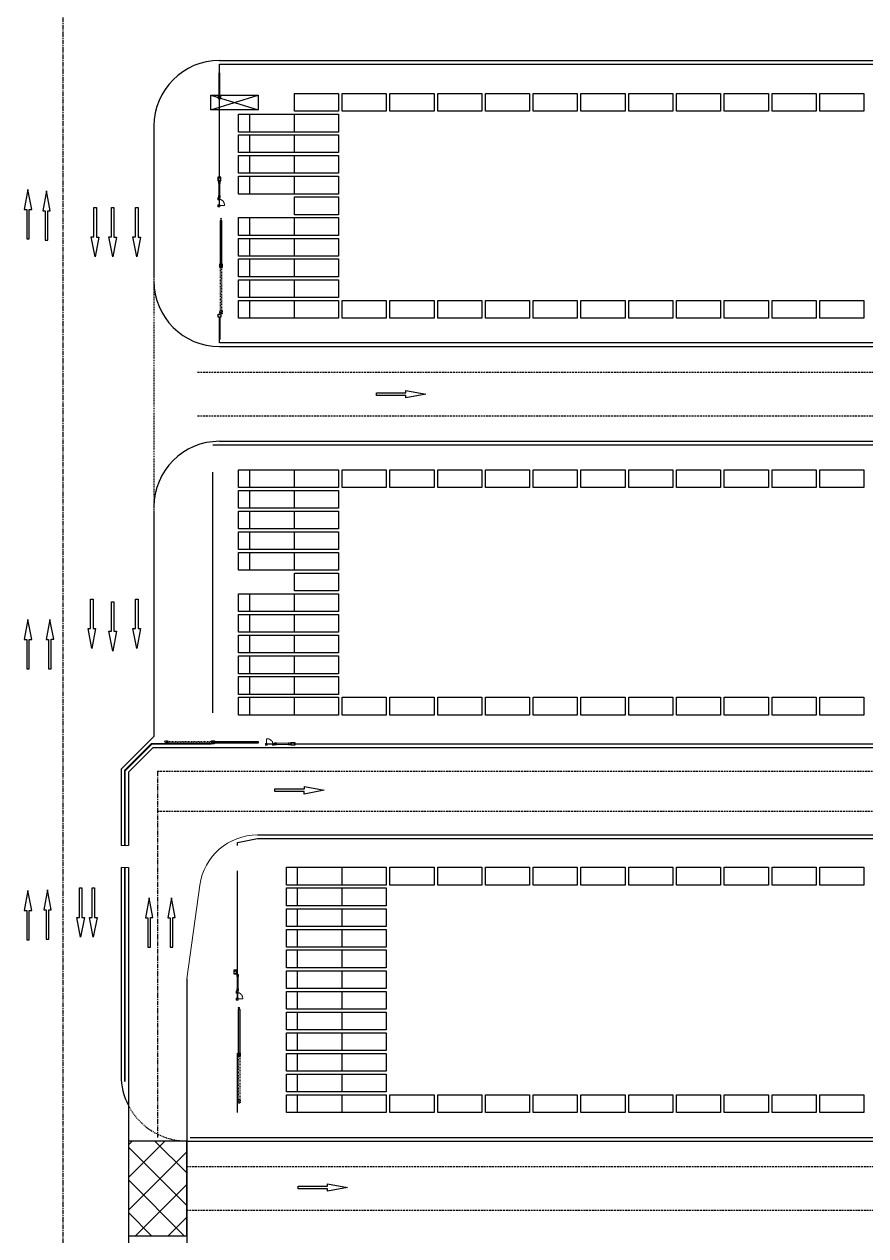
# Model space of a CAD drawing. Header units: millimetres. Extents: x -582 to 479, y -622 to 401.
# Drawn here: x 250.3 to 365.8, y 57.8 to 224 of the extents above; entities that cross this region are included whole.
import ezdxf

# ---------------------------------------------------------------- set-up
doc = ezdxf.new("R2010")
doc.units = ezdxf.units.MM
for name, pattern in [('CENTER', [50.8, 31.75, -6.35, 6.35, -6.35]), ('CONTINOUS', [0]), ('DASH', [0.35, 0.25, -0.1]), ('DASHED', [19.05, 12.7, -6.35]), ('HIDDEN2', [0.1875, 0.125, -0.0625])]:
    doc.linetypes.add(name, pattern=pattern)
for name, color, linetype in [('0000-佛渡-平面-方案一-排水闸门', 7, 'Continuous'), ('0001-佛渡-工艺-方案一-交汇区', 50, 'Continuous'), ('0001-佛渡-工艺-方案一-围网', 40, 'Continuous'), ('0001-佛渡-工艺-方案一-围网(内集卡一侧新增）', 40, 'Continuous'), ('0001-佛渡-平面-方案一道路中心线', 11, 'Continuous'), ('0001-佛渡-平面-方案一道路边界', 7, 'Continuous'), ('ECT', 1, 'Continuous'), ('ICT', 3, 'Continuous'), ('SLOT', 115, 'Continuous'), ('TX-箱区维修及人行门禁', 5, 'Continuous'), ('TX-道闸', 1, 'Continuous'), ('构造线', 131, 'Continuous')]:
    doc.layers.add(name, color=color, linetype=linetype)
doc.linetypes.add('FENCELINE2', pattern='A,0.25,-0.1,[132,ltypeshp.shx,S=0.1,R=0,X=-0.1,Y=0],-0.1,1', length=1.45)

# ---------------------------------------------------------------- blocks, each defined once
blk = doc.blocks.new('箱区维修人行通道及伸缩门')
h = blk.add_hatch(color=8)
h.dxf.hatch_style = 1
h.paths.add_polyline_path([(504133.76, 3299633.85), (504137.88, 3299629.48), (504137.69, 3299629.31), (504133.58, 3299633.68)])
h = blk.add_hatch(color=8)
h.dxf.hatch_style = 1
h.paths.add_polyline_path([(504137.64, 3299629.26), (504137.93, 3299629.53), (504138.2, 3299629.24), (504137.91, 3299628.97)])
at = {"color": 8}
for p, q in [((504138.2, 3299629.24, 0), (504137.64, 3299629.26, 0)), ((504137.91, 3299628.97, 0), (504137.93, 3299629.53, 0))]:
    blk.add_line(p, q, dxfattribs=at)
at = {"color": 8, "linetype": 'DASH', "ltscale": 0.1}
for p, q in [((504142.02, 3299624.6, 0), (504142.59, 3299624.58, 0)), ((504142.3, 3299624.31, 0), (504142.32, 3299624.87, 0))]:
    blk.add_line(p, q, dxfattribs=at)
at = {"color": 8, "elevation": 0}
for points in [[(504133.76, 3299633.85), (504137.88, 3299629.48), (504137.69, 3299629.31), (504133.58, 3299633.68)], [(504137.64, 3299629.26), (504137.93, 3299629.53), (504138.2, 3299629.24), (504137.91, 3299628.97)]]:
    blk.add_lwpolyline(points, close=True, dxfattribs=at)
at = {"color": 8, "linetype": 'DASH', "ltscale": 0.1, "elevation": 0}
for points in [[(504138.15, 3299629.19), (504142.26, 3299624.82), (504142.08, 3299624.65), (504137.97, 3299629.02)], [(504142.02, 3299624.6), (504142.32, 3299624.87), (504142.59, 3299624.58), (504142.3, 3299624.31)]]:
    blk.add_lwpolyline(points, close=True, dxfattribs=at)
blk = doc.blocks.new('双侧道闸')
at = {"color": 8, "linetype": 'Continuous', "lineweight": 25}
for p, q in [((0.45, -14.31), (0.19, -14.31)), ((0.19, -14.31), (0.19, -14.31)), ((0.19, -14.68), (0.19, -14.31)), ((0.19, -14.68), (0.19, -14.69)), ((0.45, -14.69), (0.19, -14.69)), ((0.24, -14.31), (0.24, -14.29)), ((0.24, -14.29), (0.37, -14.29)), ((0.37, -14.29), (0.37, -14.31)), ((0.47, -14.31), (0.45, -14.31)), ((0.47, -14.69), (0.45, -14.69)), ((0.47, -14.31), (0.47, -14.31)), ((0.47, -14.68), (0.47, -14.31)), ((0.47, -14.68), (0.47, -14.69))]:
    blk.add_line(p, q, dxfattribs=at)
at = {"color": 8, "lineweight": 15}
for points in [[(0.13, -15.09), (0.13, -14.84), (-0.12, -14.84), (-0.12, -15.09)], [(-0.06, -17.02), (-0.06, -14.84), (0.09, -14.84), (0.09, -17.02)], [(0.14, -17.02), (0.14, -16.77), (-0.11, -16.77), (-0.11, -17.02)], [(0.2, -17.37), (0.2, -17.12), (-0.05, -17.12), (-0.05, -17.37)], [(0.2, -17.37), (0.2, -17.12), (-0.05, -17.12), (-0.05, -17.37)], [(0.2, -18.09), (0.2, -18.34), (-0.05, -18.34), (-0.05, -18.09)], [(0.2, -18.09), (0.2, -18.34), (-0.05, -18.34), (-0.05, -18.09)], [(-0.03, -16.82), (0.05, -16.82), (0.05, -16.98), (-0.03, -16.98)], [(-0.23, -19.42), (-0.23, -19.34), (-0.07, -19.34), (-0.07, -19.42)]]:
    blk.add_lwpolyline(points, close=True, dxfattribs=at)
at = {"color": 8}
blk.add_lwpolyline([(0.13, -14.74), (0.13, -14.24), (0.53, -14.24), (0.53, -14.74)], close=True, dxfattribs=at)
at = {"color": 8, "linetype": 'HIDDEN2', "lineweight": 15, "ltscale": 20}
blk.add_lwpolyline([(0.05, -18.18), (0.05, -18.17), (-0.69, -18.17), (-0.69, -18.18)], close=True, dxfattribs=at)
blk.add_arc((0.15, -18.12), 0.844, 96.7046, 183.5614, dxfattribs=at)
at = {"layer": '构造线', "color": 8, "lineweight": 9}
for p, q in [((0, -18.14), (0, -17.29)), ((0, -18.14), (0, -17.29)), ((0.06, -18.14), (0.06, -17.29)), ((0.06, -18.14), (0.06, -17.29))]:
    blk.add_line(p, q, dxfattribs=at)
for points in [[(0, -17.27), (0, -17.14, -0.414214), (0.01, -17.13), (0.14, -17.13, -0.414214), (0.15, -17.14), (0.15, -17.27, -0.414214), (0.14, -17.28), (0.01, -17.28, -0.414214)], [(0, -17.27), (0, -17.14, -0.414214), (0.01, -17.13), (0.14, -17.13, -0.414214), (0.15, -17.14), (0.15, -17.27, -0.414214), (0.14, -17.28), (0.01, -17.28, -0.414214)], [(0, -18.19), (0, -18.32, 0.414214), (0.01, -18.33), (0.14, -18.33, 0.414214), (0.15, -18.32), (0.15, -18.19, 0.414214), (0.14, -18.18), (0.01, -18.18, 0.414214)], [(0, -18.19), (0, -18.32, 0.414214), (0.01, -18.33), (0.14, -18.33, 0.414214), (0.15, -18.32), (0.15, -18.19, 0.414214), (0.14, -18.18), (0.01, -18.18, 0.414214)]]:
    blk.add_lwpolyline(points, format="xyb", close=True, dxfattribs=at)
for points in [[(0, -17.29), (0, -17.34), (0.06, -17.34), (0.06, -17.29)], [(0, -17.29), (0, -17.34), (0.06, -17.34), (0.06, -17.29)], [(0, -18.08), (0, -18.14), (0.06, -18.14), (0.06, -18.08)], [(0, -18.08), (0, -18.14), (0.06, -18.14), (0.06, -18.08)]]:
    blk.add_lwpolyline(points, close=True, dxfattribs=at)
blk = doc.blocks.new('道闸')
at = {"linetype": 'CONTINOUS'}
blk.add_hatch(color=8, dxfattribs=at).paths.add_polyline_path([(-0.02, 3.19), (0.13, 3.19), (0.13, 0.09), (0.23, 0.09), (0.23, 3.19), (0.38, 3.19), (0.38, 3.59), (-0.02, 3.59)])
at = {"color": 8}
for p, q in [((0.13, 3.19), (0.13, 0.09)), ((0.23, 3.19), (0.23, 0.09)), ((0.23, 0.09), (0.13, 0.09))]:
    blk.add_line(p, q, dxfattribs=at)
for points in [[(-0.02, 3.59), (0.38, 3.59), (0.38, 3.19), (0.23, 3.19)], [(0.13, 3.19), (-0.02, 3.19), (-0.02, 3.59)]]:
    blk.add_lwpolyline(points, dxfattribs=at)
blk = doc.blocks.new('双侧道闸01')
h = blk.add_hatch(color=8)
h.dxf.hatch_style = 1
h.paths.add_polyline_path([(0.04, 15.06), (0.04, 9.06), (-0.21, 9.06), (-0.21, 15.06)])
h = blk.add_hatch(color=8)
h.dxf.hatch_style = 1
h.paths.add_polyline_path([(-0.28, 9.06), (0.12, 9.06), (0.12, 8.66), (-0.28, 8.66)])
at = {"color": 8, "linetype": 'Continuous', "lineweight": 25}
for p, q in [((0.24, 20.92), (-0.02, 20.92)), ((-0.02, 20.92), (-0.02, 20.92)), ((-0.02, 20.54), (-0.02, 20.92)), ((0.26, 20.54), (-0.02, 20.54)), ((-0.02, 20.54), (-0.02, 20.54)), ((0.03, 20.92), (0.03, 20.94)), ((0.03, 20.94), (0.16, 20.94)), ((0.03, 20.52), (0.03, 20.54)), ((0.16, 20.52), (0.03, 20.52)), ((0.16, 20.94), (0.16, 20.92)), ((0.16, 20.54), (0.16, 20.52)), ((0.26, 20.92), (0.24, 20.92)), ((0.26, 20.92), (0.26, 20.92)), ((0.26, 20.54), (0.26, 20.92))]:
    blk.add_line(p, q, dxfattribs=at)
at = {"color": 8}
for p, q in [((-0.28, 8.66), (0.12, 9.06)), ((0.12, 8.66), (-0.28, 9.06))]:
    blk.add_line(p, q, dxfattribs=at)
at = {"color": 8, "linetype": 'DASH', "ltscale": 0.1}
for p, q in [((-0.28, 2.26), (0.12, 2.66)), ((-0.28, 2.66), (0.12, 2.26))]:
    blk.add_line(p, q, dxfattribs=at)
at = {"color": 8}
for points in [[(-0.08, 20.49), (-0.08, 20.99), (0.32, 20.99), (0.32, 20.49)], [(0.04, 15.06), (0.04, 9.06), (-0.21, 9.06), (-0.21, 15.06)], [(-0.28, 9.06), (0.12, 9.06), (0.12, 8.66), (-0.28, 8.66)]]:
    blk.add_lwpolyline(points, close=True, dxfattribs=at)
at = {"color": 8, "lineweight": 15}
for points in [[(0.25, 20.14), (0.25, 20.39), (0, 20.39), (0, 20.14)], [(0.05, 18.21), (0.05, 20.39), (0.2, 20.39), (0.2, 18.21)], [(0.25, 18.21), (0.25, 18.46), (0, 18.46), (0, 18.21)], [(0.08, 18.41), (0.17, 18.41), (0.17, 18.25), (0.08, 18.25)], [(0.32, 17.9), (0.32, 18.15), (0.07, 18.15), (0.07, 17.9)], [(0.32, 17.9), (0.32, 18.15), (0.07, 18.15), (0.07, 17.9)], [(0.32, 17.18), (0.32, 16.93), (0.07, 16.93), (0.07, 17.18)], [(0.32, 17.18), (0.32, 16.93), (0.07, 16.93), (0.07, 17.18)], [(-0.17, 15.26), (-0.17, 15.34), (-0.02, 15.34), (-0.02, 15.26)]]:
    blk.add_lwpolyline(points, close=True, dxfattribs=at)
at = {"color": 8, "linetype": 'HIDDEN2', "lineweight": 15, "ltscale": 20}
blk.add_lwpolyline([(0.16, 17.09), (0.16, 17.1), (-0.58, 17.1), (-0.58, 17.09)], close=True, dxfattribs=at)
at = {"color": 8, "linetype": 'DASH', "ltscale": 0.1}
for points in [[(0.04, 8.66), (0.04, 2.66), (-0.21, 2.66), (-0.21, 8.66)], [(-0.28, 2.66), (0.12, 2.66), (0.12, 2.26), (-0.28, 2.26)]]:
    blk.add_lwpolyline(points, close=True, dxfattribs=at)
at = {"color": 8, "linetype": 'HIDDEN2', "lineweight": 15, "ltscale": 20}
blk.add_arc((0.27, 17.15), 0.844, 96.7046, 183.5614, dxfattribs=at)
at = {"layer": '构造线', "color": 8, "lineweight": 9}
for p, q in [((0.12, 17.13), (0.12, 17.98)), ((0.12, 17.13), (0.12, 17.98)), ((0.18, 17.13), (0.18, 17.98)), ((0.18, 17.13), (0.18, 17.98))]:
    blk.add_line(p, q, dxfattribs=at)
for points in [[(0.12, 18), (0.12, 18.13, -0.414214), (0.13, 18.14), (0.26, 18.14, -0.414214), (0.27, 18.13), (0.27, 18, -0.414214), (0.26, 17.99), (0.13, 17.99, -0.414214)], [(0.12, 18), (0.12, 18.13, -0.414214), (0.13, 18.14), (0.26, 18.14, -0.414214), (0.27, 18.13), (0.27, 18, -0.414214), (0.26, 17.99), (0.13, 17.99, -0.414214)], [(0.12, 17.08), (0.12, 16.95, 0.414214), (0.13, 16.94), (0.26, 16.94, 0.414214), (0.27, 16.95), (0.27, 17.08, 0.414214), (0.26, 17.09), (0.13, 17.09, 0.414214)], [(0.12, 17.08), (0.12, 16.95, 0.414214), (0.13, 16.94), (0.26, 16.94, 0.414214), (0.27, 16.95), (0.27, 17.08, 0.414214), (0.26, 17.09), (0.13, 17.09, 0.414214)]]:
    blk.add_lwpolyline(points, format="xyb", close=True, dxfattribs=at)
for points in [[(0.12, 17.98), (0.12, 17.93), (0.18, 17.93), (0.18, 17.98)], [(0.12, 17.98), (0.12, 17.93), (0.18, 17.93), (0.18, 17.98)], [(0.12, 17.19), (0.12, 17.13), (0.18, 17.13), (0.18, 17.19)], [(0.12, 17.19), (0.12, 17.13), (0.18, 17.13), (0.18, 17.19)]]:
    blk.add_lwpolyline(points, close=True, dxfattribs=at)
at = {"layer": 'TX-道闸', "color": 8, "linetype": 'ByBlock', "rotation": 179.9999150072093}
blk.add_blockref('道闸', (0.29, 35.39), dxfattribs=at)
at = {"layer": 'TX-道闸', "color": 8, "linetype": 'ByBlock', "xscale": -1, "rotation": 8.49639336348e-05}
blk.add_blockref('道闸', (0.29, -1.39), dxfattribs=at)
blk = doc.blocks.new('人行门禁-箱条中间南侧')
at = {"color": 8, "linetype": 'Continuous', "lineweight": 25}
for p, q in [((3.61, -0.15), (3.59, -0.15)), ((3.59, -0.15), (3.59, -0.28)), ((3.59, -0.28), (3.61, -0.28)), ((3.61, -0.05), (3.61, -0.05)), ((3.61, -0.05), (3.61, -0.07)), ((3.61, -0.05), (3.99, -0.05)), ((3.61, -0.07), (3.61, -0.33)), ((3.61, -0.33), (3.61, -0.33)), ((3.61, -0.33), (3.99, -0.33)), ((3.99, -0.05), (3.99, -0.05)), ((3.99, -0.05), (3.99, -0.07)), ((3.99, -0.07), (3.99, -0.33)), ((4.01, -0.15), (3.99, -0.15)), ((3.99, -0.28), (4.01, -0.28)), ((3.99, -0.33), (3.99, -0.33)), ((4.01, -0.28), (4.01, -0.15))]:
    blk.add_line(p, q, dxfattribs=at)
at = {"color": 8}
blk.add_lwpolyline([(3.55, -0.39), (4.05, -0.39), (4.05, 0.01), (3.55, 0.01)], close=True, dxfattribs=at)
at = {"color": 8, "lineweight": 15}
for points in [[(0.25, 0), (0, 0), (0, -0.25), (0.25, -0.25)], [(0.25, 0), (0, 0), (0, -0.25), (0.25, -0.25)], [(0.97, 0), (1.22, 0), (1.22, -0.25), (0.97, -0.25)], [(0.97, 0), (1.22, 0), (1.22, -0.25), (0.97, -0.25)], [(1.28, -0.06), (1.53, -0.06), (1.53, -0.31), (1.28, -0.31)], [(1.28, -0.26), (3.45, -0.26), (3.45, -0.11), (1.28, -0.11)], [(1.48, -0.23), (1.48, -0.15), (1.32, -0.15), (1.32, -0.23)], [(3.2, -0.07), (3.45, -0.07), (3.45, -0.32), (3.2, -0.32)]]:
    blk.add_lwpolyline(points, close=True, dxfattribs=at)
at = {"color": 8, "linetype": 'HIDDEN2', "lineweight": 15, "ltscale": 20}
blk.add_lwpolyline([(0.16, -0.16), (0.17, -0.16), (0.17, -0.89), (0.16, -0.89)], close=True, dxfattribs=at)
blk.add_arc((0.22, -0.05), 0.844, 266.4386, 353.2954, dxfattribs=at)
at = {"layer": '构造线', "color": 8, "lineweight": 9}
for p, q in [((0.2, -0.14), (1.05, -0.14)), ((0.2, -0.14), (1.05, -0.14)), ((0.2, -0.2), (1.05, -0.2)), ((0.2, -0.2), (1.05, -0.2))]:
    blk.add_line(p, q, dxfattribs=at)
for points in [[(0.15, -0.2), (0.02, -0.2, -0.414214), (0.01, -0.19), (0.01, -0.06, -0.414214), (0.02, -0.05), (0.15, -0.05, -0.414214), (0.16, -0.06), (0.16, -0.19, -0.414214)], [(0.15, -0.2), (0.02, -0.2, -0.414214), (0.01, -0.19), (0.01, -0.06, -0.414214), (0.02, -0.05), (0.15, -0.05, -0.414214), (0.16, -0.06), (0.16, -0.19, -0.414214)], [(1.07, -0.2), (1.2, -0.2, 0.414214), (1.21, -0.19), (1.21, -0.06, 0.414214), (1.2, -0.05), (1.07, -0.05, 0.414214), (1.06, -0.06), (1.06, -0.19, 0.414214)], [(1.07, -0.2), (1.2, -0.2, 0.414214), (1.21, -0.19), (1.21, -0.06, 0.414214), (1.2, -0.05), (1.07, -0.05, 0.414214), (1.06, -0.06), (1.06, -0.19, 0.414214)]]:
    blk.add_lwpolyline(points, format="xyb", close=True, dxfattribs=at)
for points in [[(0.26, -0.2), (0.2, -0.2), (0.2, -0.14), (0.26, -0.14)], [(0.26, -0.2), (0.2, -0.2), (0.2, -0.14), (0.26, -0.14)], [(1.05, -0.2), (0.99, -0.2), (0.99, -0.14), (1.05, -0.14)], [(1.05, -0.2), (0.99, -0.2), (0.99, -0.14), (1.05, -0.14)]]:
    blk.add_lwpolyline(points, close=True, dxfattribs=at)

msp = doc.modelspace()

# ---------------------------------------------------------------- hatches: boundary and pattern name
at = {"layer": '0001-佛渡-工艺-方案一-交汇区'}
h = msp.add_hatch(dxfattribs=at)
h.set_pattern_fill('ANSI37', color=50, angle=323.0204)
h.set_pattern_definition([(45, (-494.432, 330.5518), (-2.245064, 2.245064), []), (135, (-494.432, 330.5518), (-2.245064, -2.245064), [])])
h.paths.add_polyline_path([(264.57, 57.8), (272.57, 57.8), (272.57, 70.8), (264.57, 70.8)])

# ---------------------------------------------------------------- linework, layer by layer
at = {"layer": '0000-佛渡-平面-方案一-排水闸门', "color": 1}
for p, q in [((275.87, 214.3), (282.37, 212.3)), ((275.87, 212.3), (282.37, 214.3))]:
    msp.add_line(p, q, dxfattribs=at)
msp.add_lwpolyline([(275.87, 214.3), (282.37, 214.3), (282.37, 212.3), (275.87, 212.3)], close=True, dxfattribs=at)
at = {"layer": '0001-佛渡-工艺-方案一-交汇区'}
msp.add_lwpolyline([(264.57, 57.8), (272.57, 57.8), (272.57, 70.8), (264.57, 70.8)], close=True, dxfattribs=at)
at = {"layer": '0001-佛渡-工艺-方案一-围网', "linetype": 'FENCELINE2', "ltscale": 0.25, "const_width": 0.25}
for points in [[(264.07, 111.35), (264.07, 121.59), (267.78, 125.3), (275.97, 125.3)], [(264.07, 78.95), (264.07, 108.35)]]:
    msp.add_lwpolyline(points, dxfattribs=at)
at = {"layer": '0001-佛渡-工艺-方案一-围网', "linetype": 'FENCELINE2', "ltscale": 0.25}
for points in [[(287.42, 125.3), (456.07, 125.3)], [(279.57, 93.63), (279.57, 107.85)], [(279.57, 74.7), (279.57, 82.85)]]:
    msp.add_lwpolyline(points, dxfattribs=at)
at = {"layer": '0001-佛渡-工艺-方案一-围网', "linetype": 'FENCELINE2', "ltscale": 0.25, "flags": 128}
msp.add_lwpolyline([(279.57, 111.35), (279.57, 111.75), (282.3, 112.3), (456.07, 112.3)], dxfattribs=at)
at = {"layer": '0001-佛渡-工艺-方案一-围网(内集卡一侧新增）', "linetype": 'FENCELINE2', "ltscale": 0.25}
for points in [[(277.07, 217.35), (277.07, 218.55), (447.57, 218.55)], [(277.07, 203.04), (277.07, 214.35)], [(447.57, 180.3), (277.07, 180.3), (277.07, 180.75)], [(276.17, 166.3), (456.07, 166.3)], [(276.17, 129.55), (276.17, 162.55)], [(273.07, 71.3), (447.57, 71.3)]]:
    msp.add_lwpolyline(points, dxfattribs=at)
at = {"layer": '0001-佛渡-平面-方案一道路中心线', "color": 11, "linetype": 'DASHED', "ltscale": 0.02}
for p, q in [((274.07, 176.3), (450.57, 176.3)), ((274.07, 170.3), (450.57, 170.3)), ((268.57, 121.55), (456.57, 121.55)), ((268.57, 116.05), (456.57, 116.05)), ((272.57, 67.3), (452.57, 67.3)), ((272.57, 61.3), (452.57, 61.3))]:
    msp.add_line(p, q, dxfattribs=at)
at = {"layer": '0001-佛渡-平面-方案一道路边界', "color": 11, "linetype": 'CENTER', "ltscale": 0.02}
for p, q in [((255.57, 231.05), (255.57, -40.95)), ((268.57, 121.55), (268.57, 71.3))]:
    msp.add_line(p, q, dxfattribs=at)
at = {"layer": '0001-佛渡-平面-方案一道路边界', "color": 7}
for p, q in [((277.07, 219.05), (447.57, 219.05)), ((277.07, 179.8), (447.57, 179.8)), ((277.07, 166.8), (456.57, 166.8)), ((267.98, 124.8), (456.57, 124.8)), ((282.3, 112.8), (456.57, 112.8)), ((272.57, 70.8), (447.57, 70.8))]:
    msp.add_line(p, q, dxfattribs=at)
at = {"layer": '0001-佛渡-平面-方案一道路边界'}
for p, q in [((268.07, 210.05), (268.07, 189.3)), ((268.07, 157.3), (268.07, 126.3)), ((263.57, 121.8), (268.07, 126.3)), ((264.57, 121.39), (267.98, 124.8)), ((263.57, 121.8), (263.57, 111.35)), ((264.57, 121.39), (264.57, 111.35)), ((263.57, 108.35), (263.57, 79.8)), ((264.57, 108.35), (264.57, 20.25)), ((272.57, 93.05), (272.57, 15.8))]:
    msp.add_line(p, q, dxfattribs=at)
at = {"layer": '0001-佛渡-平面-方案一道路边界', "color": 7, "linetype": 'DASHED', "ltscale": 0.01}
msp.add_line((268.07, 189.3), (268.07, 157.3), dxfattribs=at)
at = {"layer": '0001-佛渡-平面-方案一道路边界', "lineweight": 5}
for p, q in [((263.57, 111.35), (264.57, 111.35)), ((263.57, 108.35), (264.57, 108.35)), ((272.57, 93.05), (274.38, 105.92))]:
    msp.add_line(p, q, dxfattribs=at)
at = {"layer": '0001-佛渡-平面-方案一道路边界'}
for centre, start, end in [((277.07, 210.05), 90, 180), ((277.07, 188.8), 180, 270), ((277.07, 157.8), 90, 180), ((272.57, 79.8), 180, 207.266)]:
    msp.add_arc(centre, 9, start, end, dxfattribs=at)
at = {"layer": '0001-佛渡-平面-方案一道路边界', "lineweight": 5}
msp.add_arc((282.3, 104.8), 8, 90, 172, dxfattribs=at)
at = {"layer": '0001-佛渡-平面-方案一道路边界', "linetype": 'DASH', "ltscale": 0.5}
msp.add_arc((272.57, 79.8), 9, 207.266, 270, dxfattribs=at)
at = {"layer": 'ECT', "color": 1}
for points in [[(284.68, 119.1), (288.73, 119.1), (288.73, 119.43), (291.45, 118.92), (288.72, 118.41), (288.72, 118.75), (284.68, 118.75), (284.68, 119.1)], [(267.6, 97.4), (267.6, 101.45), (267.94, 101.45), (267.42, 104.17), (266.91, 101.44), (267.26, 101.44), (267.26, 97.4), (267.6, 97.4)], [(270.67, 97.4), (270.67, 101.45), (271, 101.45), (270.49, 104.17), (269.98, 101.44), (270.32, 101.44), (270.32, 97.4), (270.67, 97.4)]]:
    msp.add_lwpolyline(points, dxfattribs=at)
at = {"layer": 'ICT', "color": 3}
for points in [[(250.95, 194.56), (250.95, 198.61), (251.29, 198.61), (250.78, 201.33), (250.27, 198.6), (250.61, 198.6), (250.61, 194.56), (250.95, 194.56)], [(253.49, 194.39), (253.49, 198.44), (253.82, 198.44), (253.31, 201.16), (252.8, 198.43), (253.14, 198.43), (253.14, 194.39), (253.49, 194.39)], [(260.17, 198.88), (260.17, 194.83), (260.51, 194.83), (259.99, 192.11), (259.48, 194.84), (259.82, 194.84), (259.82, 198.88), (260.17, 198.88)], [(262.59, 198.88), (262.59, 194.83), (262.93, 194.83), (262.41, 192.11), (261.9, 194.84), (262.25, 194.84), (262.25, 198.88), (262.59, 198.88)], [(265.89, 198.88), (265.89, 194.83), (266.23, 194.83), (265.71, 192.11), (265.2, 194.84), (265.55, 194.84), (265.55, 198.88), (265.89, 198.88)], [(298.63, 173.45), (302.68, 173.45), (302.68, 173.79), (305.4, 173.27), (302.67, 172.77), (302.67, 173.11), (298.63, 173.11), (298.63, 173.45)], [(259.73, 145.16), (259.73, 141.11), (260.07, 141.11), (259.55, 138.39), (259.04, 141.12), (259.38, 141.12), (259.38, 145.16), (259.73, 145.16)], [(262.59, 144.78), (262.59, 140.74), (262.93, 140.74), (262.41, 138.01), (261.9, 140.75), (262.25, 140.75), (262.25, 144.78), (262.59, 144.78)], [(265.89, 145.16), (265.89, 141.11), (266.23, 141.11), (265.71, 138.39), (265.2, 141.12), (265.55, 141.12), (265.55, 145.16), (265.89, 145.16)], [(250.95, 135.58), (250.95, 139.63), (251.29, 139.63), (250.78, 142.35), (250.27, 139.62), (250.61, 139.62), (250.61, 135.58), (250.95, 135.58)], [(253.97, 135.6), (253.97, 139.64), (254.31, 139.64), (253.79, 142.36), (253.28, 139.63), (253.62, 139.63), (253.62, 135.6), (253.97, 135.6)], [(250.95, 98.4), (250.95, 102.44), (251.29, 102.44), (250.78, 105.17), (250.27, 102.43), (250.61, 102.43), (250.61, 98.4), (250.95, 98.4)], [(253.63, 98.48), (253.63, 102.52), (253.97, 102.52), (253.45, 105.25), (252.94, 102.52), (253.29, 102.52), (253.29, 98.48), (253.63, 98.48)], [(258.19, 105.53), (258.19, 101.48), (258.52, 101.48), (258.01, 98.76), (257.5, 101.49), (257.84, 101.49), (257.84, 105.53), (258.19, 105.53)], [(259.93, 105.52), (259.93, 101.47), (260.27, 101.47), (259.75, 98.75), (259.24, 101.48), (259.58, 101.48), (259.58, 105.52), (259.93, 105.52)], [(287.87, 64.6), (291.91, 64.6), (291.91, 64.94), (294.63, 64.42), (291.9, 63.92), (291.9, 64.26), (287.87, 64.26), (287.87, 64.6)]]:
    msp.add_lwpolyline(points, dxfattribs=at)
at = {"layer": 'SLOT', "color": 115, "flags": 128}
for points in [[(287.36, 214.52), (293.41, 214.52), (293.41, 212.08), (287.36, 212.08)], [(293.91, 214.52), (299.97, 214.52), (299.97, 212.08), (293.91, 212.08)], [(300.47, 214.52), (306.53, 214.52), (306.53, 212.08), (300.47, 212.08)], [(307.03, 214.52), (313.09, 214.52), (313.09, 212.08), (307.03, 212.08)], [(313.59, 214.52), (319.65, 214.52), (319.65, 212.08), (313.59, 212.08)], [(320.15, 214.52), (326.2, 214.52), (326.2, 212.08), (320.15, 212.08)], [(326.7, 214.52), (332.76, 214.52), (332.76, 212.08), (326.7, 212.08)], [(333.26, 214.52), (339.32, 214.52), (339.32, 212.08), (333.26, 212.08)], [(339.82, 214.52), (345.88, 214.52), (345.88, 212.08), (339.82, 212.08)], [(346.38, 214.52), (352.44, 214.52), (352.44, 212.08), (346.38, 212.08)], [(352.94, 214.52), (358.99, 214.52), (358.99, 212.08), (352.94, 212.08)], [(359.49, 214.52), (365.55, 214.52), (365.55, 212.08), (359.49, 212.08)], [(279.7, 211.68), (293.41, 211.68), (293.41, 209.24), (279.7, 209.24)], [(281.22, 211.68), (293.41, 211.68), (293.41, 209.24), (281.22, 209.24)], [(287.36, 211.68), (293.41, 211.68), (293.41, 209.24), (287.36, 209.24)], [(279.7, 208.84), (293.41, 208.84), (293.41, 206.41), (279.7, 206.41)], [(281.22, 208.84), (293.41, 208.84), (293.41, 206.41), (281.22, 206.41)], [(287.36, 208.84), (293.41, 208.84), (293.41, 206.41), (287.36, 206.41)], [(279.7, 206.01), (293.41, 206.01), (293.41, 203.57), (279.7, 203.57)], [(281.22, 206.01), (293.41, 206.01), (293.41, 203.57), (281.22, 203.57)], [(287.36, 206.01), (293.41, 206.01), (293.41, 203.57), (287.36, 203.57)], [(279.7, 203.17), (293.41, 203.17), (293.41, 200.73), (279.7, 200.73)], [(281.22, 203.17), (293.41, 203.17), (293.41, 200.73), (281.22, 200.73)], [(287.36, 203.17), (293.41, 203.17), (293.41, 200.73), (287.36, 200.73)], [(287.36, 200.33), (293.41, 200.33), (293.41, 197.89), (287.36, 197.89)], [(279.7, 197.49), (293.41, 197.49), (293.41, 195.05), (279.7, 195.05)], [(281.22, 197.49), (293.41, 197.49), (293.41, 195.05), (281.22, 195.05)], [(287.36, 197.49), (293.41, 197.49), (293.41, 195.05), (287.36, 195.05)], [(279.7, 194.65), (293.41, 194.65), (293.41, 192.22), (279.7, 192.22)], [(281.22, 194.65), (293.41, 194.65), (293.41, 192.22), (281.22, 192.22)], [(287.36, 194.65), (293.41, 194.65), (293.41, 192.22), (287.36, 192.22)], [(279.7, 191.82), (293.41, 191.82), (293.41, 189.38), (279.7, 189.38)], [(281.22, 191.82), (293.41, 191.82), (293.41, 189.38), (281.22, 189.38)], [(287.36, 191.82), (293.41, 191.82), (293.41, 189.38), (287.36, 189.38)], [(279.7, 188.98), (293.41, 188.98), (293.41, 186.54), (279.7, 186.54)], [(281.22, 188.98), (293.41, 188.98), (293.41, 186.54), (281.22, 186.54)], [(287.36, 188.98), (293.41, 188.98), (293.41, 186.54), (287.36, 186.54)], [(279.7, 186.14), (293.41, 186.14), (293.41, 183.7), (279.7, 183.7)], [(281.22, 186.14), (293.41, 186.14), (293.41, 183.7), (281.22, 183.7)], [(287.36, 186.14), (293.41, 186.14), (293.41, 183.7), (287.36, 183.7)], [(293.91, 186.14), (299.97, 186.14), (299.97, 183.7), (293.91, 183.7)], [(300.47, 186.14), (306.53, 186.14), (306.53, 183.7), (300.47, 183.7)], [(307.03, 186.14), (313.09, 186.14), (313.09, 183.7), (307.03, 183.7)], [(313.59, 186.14), (319.65, 186.14), (319.65, 183.7), (313.59, 183.7)], [(320.15, 186.14), (326.2, 186.14), (326.2, 183.7), (320.15, 183.7)], [(326.7, 186.14), (332.76, 186.14), (332.76, 183.7), (326.7, 183.7)], [(333.26, 186.14), (339.32, 186.14), (339.32, 183.7), (333.26, 183.7)], [(339.82, 186.14), (345.88, 186.14), (345.88, 183.7), (339.82, 183.7)], [(346.38, 186.14), (352.44, 186.14), (352.44, 183.7), (346.38, 183.7)], [(352.94, 186.14), (358.99, 186.14), (358.99, 183.7), (352.94, 183.7)], [(359.49, 186.14), (365.55, 186.14), (365.55, 183.7), (359.49, 183.7)], [(279.7, 162.9), (293.41, 162.9), (293.41, 160.46), (279.7, 160.46)], [(281.22, 162.9), (293.41, 162.9), (293.41, 160.46), (281.22, 160.46)], [(287.36, 162.9), (293.41, 162.9), (293.41, 160.46), (287.36, 160.46)], [(293.91, 162.9), (299.97, 162.9), (299.97, 160.46), (293.91, 160.46)], [(300.47, 162.9), (306.53, 162.9), (306.53, 160.46), (300.47, 160.46)], [(307.03, 162.9), (313.09, 162.9), (313.09, 160.46), (307.03, 160.46)], [(313.59, 162.9), (319.65, 162.9), (319.65, 160.46), (313.59, 160.46)], [(320.15, 162.9), (326.2, 162.9), (326.2, 160.46), (320.15, 160.46)], [(326.7, 162.9), (332.76, 162.9), (332.76, 160.46), (326.7, 160.46)], [(333.26, 162.9), (339.32, 162.9), (339.32, 160.46), (333.26, 160.46)], [(339.82, 162.9), (345.88, 162.9), (345.88, 160.46), (339.82, 160.46)], [(346.38, 162.9), (352.44, 162.9), (352.44, 160.46), (346.38, 160.46)], [(352.94, 162.9), (358.99, 162.9), (358.99, 160.46), (352.94, 160.46)], [(359.49, 162.9), (365.55, 162.9), (365.55, 160.46), (359.49, 160.46)], [(279.7, 160.06), (293.41, 160.06), (293.41, 157.63), (279.7, 157.63)], [(281.22, 160.06), (293.41, 160.06), (293.41, 157.63), (281.22, 157.63)], [(287.36, 160.06), (293.41, 160.06), (293.41, 157.63), (287.36, 157.63)], [(279.7, 157.23), (293.41, 157.23), (293.41, 154.79), (279.7, 154.79)], [(281.22, 157.23), (293.41, 157.23), (293.41, 154.79), (281.22, 154.79)], [(287.36, 157.23), (293.41, 157.23), (293.41, 154.79), (287.36, 154.79)], [(279.7, 154.39), (293.41, 154.39), (293.41, 151.95), (279.7, 151.95)], [(281.22, 154.39), (293.41, 154.39), (293.41, 151.95), (281.22, 151.95)], [(287.36, 154.39), (293.41, 154.39), (293.41, 151.95), (287.36, 151.95)], [(279.7, 151.55), (293.41, 151.55), (293.41, 149.11), (279.7, 149.11)], [(281.22, 151.55), (293.41, 151.55), (293.41, 149.11), (281.22, 149.11)], [(287.36, 151.55), (293.41, 151.55), (293.41, 149.11), (287.36, 149.11)], [(287.36, 148.71), (293.41, 148.71), (293.41, 146.27), (287.36, 146.27)], [(279.7, 145.87), (293.41, 145.87), (293.41, 143.44), (279.7, 143.44)], [(281.22, 145.87), (293.41, 145.87), (293.41, 143.44), (281.22, 143.44)], [(287.36, 145.87), (293.41, 145.87), (293.41, 143.44), (287.36, 143.44)], [(279.7, 143.04), (293.41, 143.04), (293.41, 140.6), (279.7, 140.6)], [(281.22, 143.04), (293.41, 143.04), (293.41, 140.6), (281.22, 140.6)], [(287.36, 143.04), (293.41, 143.04), (293.41, 140.6), (287.36, 140.6)], [(279.7, 140.2), (293.41, 140.2), (293.41, 137.76), (279.7, 137.76)], [(281.22, 140.2), (293.41, 140.2), (293.41, 137.76), (281.22, 137.76)], [(287.36, 140.2), (293.41, 140.2), (293.41, 137.76), (287.36, 137.76)], [(279.7, 137.36), (293.41, 137.36), (293.41, 134.92), (279.7, 134.92)], [(281.22, 137.36), (293.41, 137.36), (293.41, 134.92), (281.22, 134.92)], [(287.36, 137.36), (293.41, 137.36), (293.41, 134.92), (287.36, 134.92)], [(279.7, 134.52), (293.41, 134.52), (293.41, 132.08), (279.7, 132.08)], [(281.22, 134.52), (293.41, 134.52), (293.41, 132.08), (281.22, 132.08)], [(287.36, 134.52), (293.41, 134.52), (293.41, 132.08), (287.36, 132.08)], [(279.7, 131.68), (293.41, 131.68), (293.41, 129.25), (279.7, 129.25)], [(281.22, 131.68), (293.41, 131.68), (293.41, 129.25), (281.22, 129.25)], [(287.36, 131.68), (293.41, 131.68), (293.41, 129.25), (287.36, 129.25)], [(293.91, 131.68), (299.97, 131.68), (299.97, 129.25), (293.91, 129.25)], [(300.47, 131.68), (306.53, 131.68), (306.53, 129.25), (300.47, 129.25)], [(307.03, 131.68), (313.09, 131.68), (313.09, 129.25), (307.03, 129.25)], [(313.59, 131.68), (319.65, 131.68), (319.65, 129.25), (313.59, 129.25)], [(320.15, 131.68), (326.2, 131.68), (326.2, 129.25), (320.15, 129.25)], [(326.7, 131.68), (332.76, 131.68), (332.76, 129.25), (326.7, 129.25)], [(333.26, 131.68), (339.32, 131.68), (339.32, 129.25), (333.26, 129.25)], [(339.82, 131.68), (345.88, 131.68), (345.88, 129.25), (339.82, 129.25)], [(346.38, 131.68), (352.44, 131.68), (352.44, 129.25), (346.38, 129.25)], [(352.94, 131.68), (358.99, 131.68), (358.99, 129.25), (352.94, 129.25)], [(359.49, 131.68), (365.55, 131.68), (365.55, 129.25), (359.49, 129.25)], [(286.26, 108.36), (299.97, 108.36), (299.97, 105.92), (286.26, 105.92)], [(287.78, 108.36), (299.97, 108.36), (299.97, 105.92), (287.78, 105.92)], [(293.91, 108.36), (299.97, 108.36), (299.97, 105.92), (293.91, 105.92)], [(300.47, 108.36), (306.53, 108.36), (306.53, 105.92), (300.47, 105.92)], [(307.03, 108.36), (313.09, 108.36), (313.09, 105.92), (307.03, 105.92)], [(313.59, 108.36), (319.65, 108.36), (319.65, 105.92), (313.59, 105.92)], [(320.15, 108.36), (326.2, 108.36), (326.2, 105.92), (320.15, 105.92)], [(326.7, 108.36), (332.76, 108.36), (332.76, 105.92), (326.7, 105.92)], [(333.26, 108.36), (339.32, 108.36), (339.32, 105.92), (333.26, 105.92)], [(339.82, 108.36), (345.88, 108.36), (345.88, 105.92), (339.82, 105.92)], [(346.38, 108.36), (352.44, 108.36), (352.44, 105.92), (346.38, 105.92)], [(352.94, 108.36), (358.99, 108.36), (358.99, 105.92), (352.94, 105.92)], [(359.49, 108.36), (365.55, 108.36), (365.55, 105.92), (359.49, 105.92)], [(286.26, 105.52), (299.97, 105.52), (299.97, 103.08), (286.26, 103.08)], [(287.78, 105.52), (299.97, 105.52), (299.97, 103.08), (287.78, 103.08)], [(293.91, 105.52), (299.97, 105.52), (299.97, 103.08), (293.91, 103.08)], [(286.26, 102.68), (299.97, 102.68), (299.97, 100.24), (286.26, 100.24)], [(287.78, 102.68), (299.97, 102.68), (299.97, 100.24), (287.78, 100.24)], [(293.91, 102.68), (299.97, 102.68), (299.97, 100.24), (293.91, 100.24)], [(286.26, 99.84), (299.97, 99.84), (299.97, 97.41), (286.26, 97.41)], [(287.78, 99.84), (299.97, 99.84), (299.97, 97.41), (287.78, 97.41)], [(293.91, 99.84), (299.97, 99.84), (299.97, 97.41), (293.91, 97.41)], [(286.26, 97.01), (299.97, 97.01), (299.97, 94.57), (286.26, 94.57)], [(287.78, 97.01), (299.97, 97.01), (299.97, 94.57), (287.78, 94.57)], [(293.91, 97.01), (299.97, 97.01), (299.97, 94.57), (293.91, 94.57)], [(286.26, 94.17), (299.97, 94.17), (299.97, 91.73), (286.26, 91.73)], [(287.78, 94.17), (299.97, 94.17), (299.97, 91.73), (287.78, 91.73)], [(293.91, 94.17), (299.97, 94.17), (299.97, 91.73), (293.91, 91.73)], [(286.26, 91.33), (299.97, 91.33), (299.97, 88.89), (286.26, 88.89)], [(287.78, 91.33), (299.97, 91.33), (299.97, 88.89), (287.78, 88.89)], [(293.91, 91.33), (299.97, 91.33), (299.97, 88.89), (293.91, 88.89)], [(286.26, 88.49), (299.97, 88.49), (299.97, 86.05), (286.26, 86.05)], [(287.78, 88.49), (299.97, 88.49), (299.97, 86.05), (287.78, 86.05)], [(293.91, 88.49), (299.97, 88.49), (299.97, 86.05), (293.91, 86.05)], [(286.26, 85.65), (299.97, 85.65), (299.97, 83.22), (286.26, 83.22)], [(287.78, 85.65), (299.97, 85.65), (299.97, 83.22), (287.78, 83.22)], [(293.91, 85.65), (299.97, 85.65), (299.97, 83.22), (293.91, 83.22)], [(286.26, 82.82), (299.97, 82.82), (299.97, 80.38), (286.26, 80.38)], [(287.78, 82.82), (299.97, 82.82), (299.97, 80.38), (287.78, 80.38)], [(293.91, 82.82), (299.97, 82.82), (299.97, 80.38), (293.91, 80.38)], [(286.26, 79.98), (299.97, 79.98), (299.97, 77.54), (286.26, 77.54)], [(287.78, 79.98), (299.97, 79.98), (299.97, 77.54), (287.78, 77.54)], [(293.91, 79.98), (299.97, 79.98), (299.97, 77.54), (293.91, 77.54)], [(286.26, 77.14), (299.97, 77.14), (299.97, 74.7), (286.26, 74.7)], [(287.78, 77.14), (299.97, 77.14), (299.97, 74.7), (287.78, 74.7)], [(293.91, 77.14), (299.97, 77.14), (299.97, 74.7), (293.91, 74.7)], [(300.47, 77.14), (306.53, 77.14), (306.53, 74.7), (300.47, 74.7)], [(307.03, 77.14), (313.09, 77.14), (313.09, 74.7), (307.03, 74.7)], [(313.59, 77.14), (319.65, 77.14), (319.65, 74.7), (313.59, 74.7)], [(320.15, 77.14), (326.2, 77.14), (326.2, 74.7), (320.15, 74.7)], [(326.7, 77.14), (332.76, 77.14), (332.76, 74.7), (326.7, 74.7)], [(333.26, 77.14), (339.32, 77.14), (339.32, 74.7), (333.26, 74.7)], [(339.82, 77.14), (345.88, 77.14), (345.88, 74.7), (339.82, 74.7)], [(346.38, 77.14), (352.44, 77.14), (352.44, 74.7), (346.38, 74.7)], [(352.94, 77.14), (358.99, 77.14), (358.99, 74.7), (352.94, 74.7)], [(359.49, 77.14), (365.55, 77.14), (365.55, 74.7), (359.49, 74.7)]]:
    msp.add_lwpolyline(points, close=True, dxfattribs=at)

# ---------------------------------------------------------------- block references
at = {"layer": 'TX-箱区维修及人行门禁', "xscale": -1}
for name, p, rotation in [('双侧道闸01', (277.19, 182.05), 359.9999987874), ('双侧道闸', (279.58, 108.47), 359.9998284997884), ('箱区维修人行通道及伸缩门', (2628261.31, -2057931.26, 0), 43.24811445931643)]:
    msp.add_blockref(name, p, dxfattribs=dict(at, rotation=rotation))
at = {"layer": 'TX-箱区维修及人行门禁', "rotation": 226.7518856486023}
msp.add_blockref('箱区维修人行通道及伸缩门', (-2057737.75, 2628107.04, 0), dxfattribs=at)
at = {"layer": 'TX-箱区维修及人行门禁', "color": 2, "xscale": -1, "rotation": 180.0000011171749}
msp.add_blockref('人行门禁-箱条中间南侧', (283.37, 125.11), dxfattribs=at)

doc.saveas('drawing.dxf')
